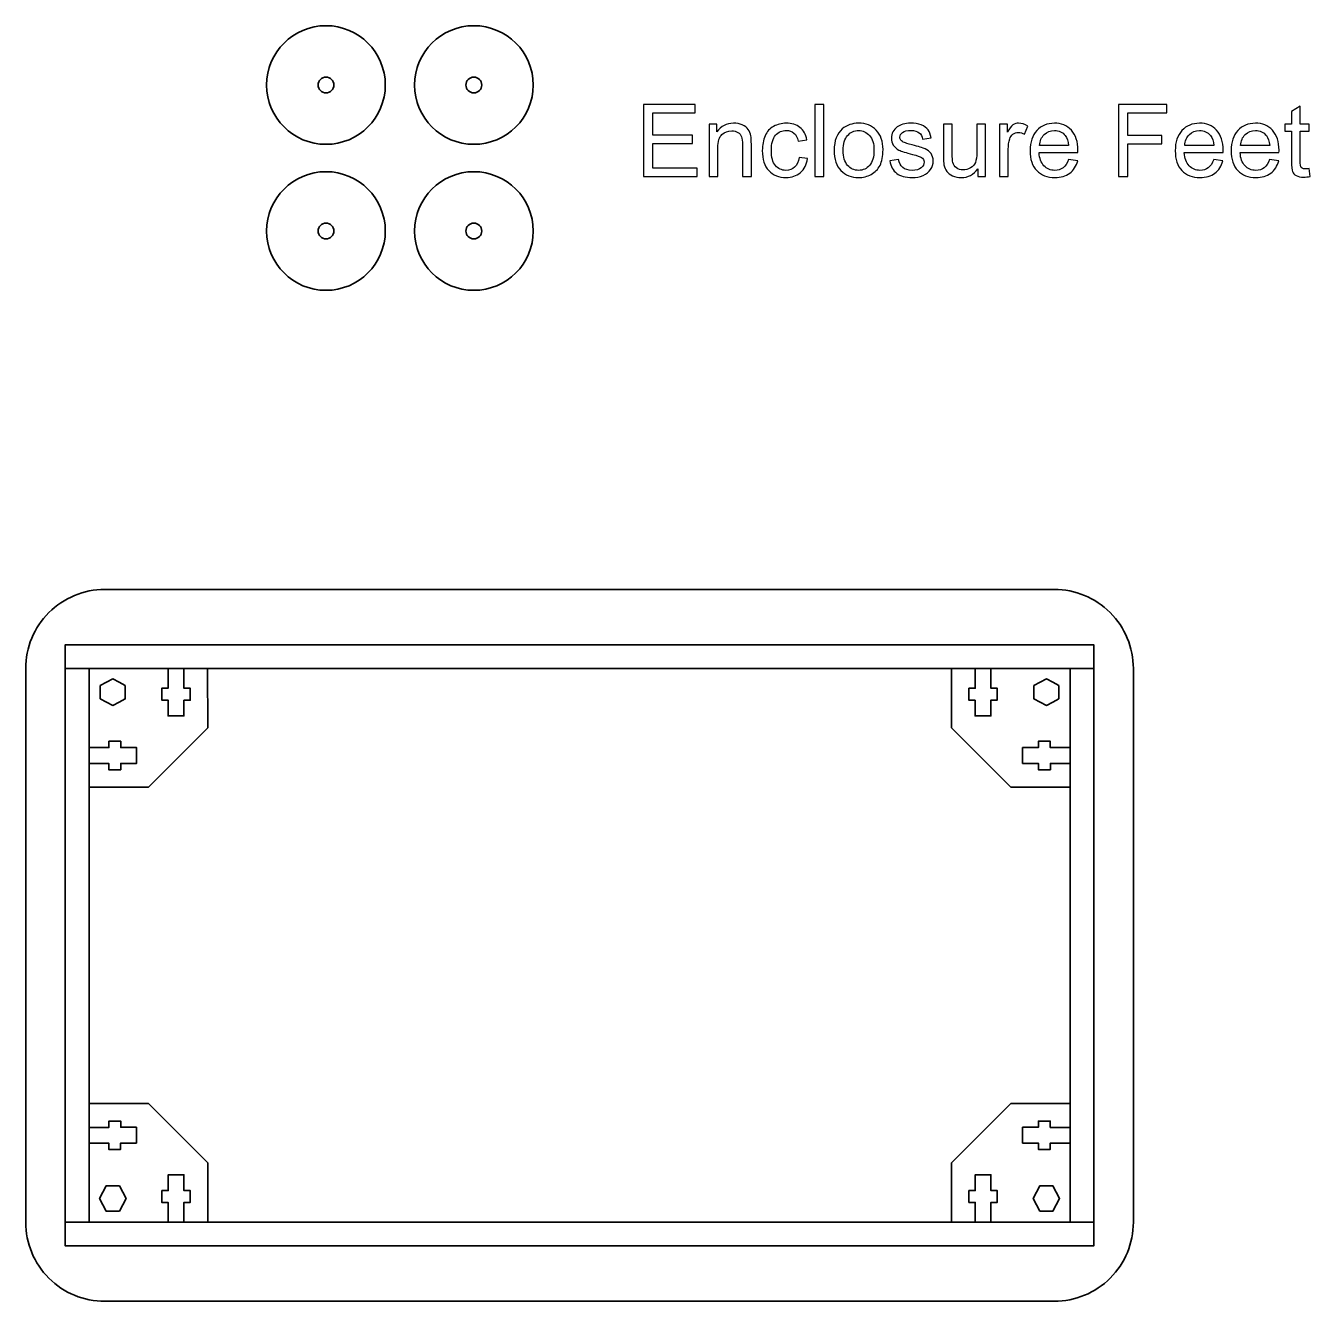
# Model space of a CAD drawing. Header units: centimetres. Extents: x 31 to 203, y -110 to 27.
# Drawn here: x 42.1 to 74.57, y -110.21 to -77.95 of the extents above; entities that cross this region are included whole.
import ezdxf

# ---------------------------------------------------------------- set-up
doc = ezdxf.new("R2010")
doc.units = ezdxf.units.CM
doc.header["$MEASUREMENT"] = 0
doc.layers.add('Layer 1', color=7, linetype='Continuous')

msp = doc.modelspace()

# ---------------------------------------------------------------- linework, layer by layer
at = {"layer": 'Layer 1', "color": 250, "lineweight": 35}
for centre, major_axis in [((49.6864, -79.45347), (0, 1.5)), ((53.4256, -79.45347), (0, 1.5)), ((49.6864, -79.45347), (0, 0.2)), ((53.4256, -79.45347), (0, 0.2)), ((49.6864, -83.14504), (0, 1.5)), ((53.4256, -83.14504), (0, 1.5)), ((49.6864, -83.14504), (0, 0.2)), ((53.4256, -83.14504), (0, 0.2))]:
    msp.add_ellipse(centre, major_axis=major_axis, ratio=1, dxfattribs=at)
at = {"layer": 'Layer 1', "color": 250}
for points, knots in [([(57.70933, -81.7659), (57.70933, -81.7659), (57.70933, -79.94726), (57.70933, -79.94726), (57.70933, -79.94726), (59.02251, -79.94726), (59.02251, -79.94726), (59.02251, -79.94726), (59.02251, -80.16062), (59.02251, -80.16062), (59.02251, -80.16062), (57.95063, -80.16062), (57.95063, -80.16062), (57.95063, -80.16062), (57.95063, -80.71942), (57.95063, -80.71942), (57.95063, -80.71942), (58.95393, -80.71942), (58.95393, -80.71942), (58.95393, -80.71942), (58.95393, -80.93278), (58.95393, -80.93278), (58.95393, -80.93278), (57.95063, -80.93278), (57.95063, -80.93278), (57.95063, -80.93278), (57.95063, -81.55254), (57.95063, -81.55254), (57.95063, -81.55254), (59.06569, -81.55254), (59.06569, -81.55254), (59.06569, -81.55254), (59.06569, -81.7659), (59.06569, -81.7659), (59.06569, -81.7659), (57.70933, -81.7659), (57.70933, -81.7659)], [0, 0, 0, 0, 0.08333333, 0.08333333, 0.08333333, 0.16666667, 0.16666667, 0.16666667, 0.25, 0.25, 0.25, 0.33333333, 0.33333333, 0.33333333, 0.41666667, 0.41666667, 0.41666667, 0.5, 0.5, 0.5, 0.58333333, 0.58333333, 0.58333333, 0.66666667, 0.66666667, 0.66666667, 0.75, 0.75, 0.75, 0.83333333, 0.83333333, 0.83333333, 0.91666667, 0.91666667, 0.91666667, 1, 1, 1, 1]), ([(62.04807, -81.7659), (62.04807, -81.7659), (62.04807, -79.94726), (62.04807, -79.94726), (62.04807, -79.94726), (62.27159, -79.94726), (62.27159, -79.94726), (62.27159, -79.94726), (62.27159, -81.7659), (62.27159, -81.7659), (62.27159, -81.7659), (62.04807, -81.7659), (62.04807, -81.7659)], [0, 0, 0, 0, 0.25, 0.25, 0.25, 0.5, 0.5, 0.5, 0.75, 0.75, 0.75, 1, 1, 1, 1]), ([(69.71759, -81.7659), (69.71759, -81.7659), (69.71759, -79.94726), (69.71759, -79.94726), (69.71759, -79.94726), (70.94441, -79.94726), (70.94441, -79.94726), (70.94441, -79.94726), (70.94441, -80.16062), (70.94441, -80.16062), (70.94441, -80.16062), (69.95889, -80.16062), (69.95889, -80.16062), (69.95889, -80.16062), (69.95889, -80.72704), (69.95889, -80.72704), (69.95889, -80.72704), (70.81233, -80.72704), (70.81233, -80.72704), (70.81233, -80.72704), (70.81233, -80.9404), (70.81233, -80.9404), (70.81233, -80.9404), (69.95889, -80.9404), (69.95889, -80.9404), (69.95889, -80.9404), (69.95889, -81.7659), (69.95889, -81.7659), (69.95889, -81.7659), (69.71759, -81.7659), (69.71759, -81.7659)], [0, 0, 0, 0, 0.1, 0.1, 0.1, 0.2, 0.2, 0.2, 0.3, 0.3, 0.3, 0.4, 0.4, 0.4, 0.5, 0.5, 0.5, 0.6, 0.6, 0.6, 0.7, 0.7, 0.7, 0.8, 0.8, 0.8, 0.9, 0.9, 0.9, 1, 1, 1, 1]), ([(74.53893, -81.56651), (74.53893, -81.56651), (74.56941, -81.76378), (74.56941, -81.76378), (74.50676, -81.77691), (74.45045, -81.78368), (74.40135, -81.78368), (74.32049, -81.78368), (74.25784, -81.77098), (74.21296, -81.74516), (74.16851, -81.71933), (74.13719, -81.68589), (74.11898, -81.64398), (74.10078, -81.60207), (74.09189, -81.51402), (74.09189, -81.37982), (74.09189, -81.37982), (74.09189, -80.62036), (74.09189, -80.62036), (74.09189, -80.62036), (73.92679, -80.62036), (73.92679, -80.62036), (73.92679, -80.62036), (73.92679, -80.44764), (73.92679, -80.44764), (73.92679, -80.44764), (74.09189, -80.44764), (74.09189, -80.44764), (74.09189, -80.44764), (74.09189, -80.12167), (74.09189, -80.12167), (74.09189, -80.12167), (74.31541, -79.98748), (74.31541, -79.98748), (74.31541, -79.98748), (74.31541, -80.44764), (74.31541, -80.44764), (74.31541, -80.44764), (74.53893, -80.44764), (74.53893, -80.44764), (74.53893, -80.44764), (74.53893, -80.62036), (74.53893, -80.62036), (74.53893, -80.62036), (74.31541, -80.62036), (74.31541, -80.62036), (74.31541, -80.62036), (74.31541, -81.39252), (74.31541, -81.39252), (74.31541, -81.45644), (74.31922, -81.49751), (74.32726, -81.51571), (74.33488, -81.53391), (74.34758, -81.54831), (74.36536, -81.55931), (74.38314, -81.5699), (74.40854, -81.5754), (74.44156, -81.5754), (74.46612, -81.5754), (74.49871, -81.57244), (74.53893, -81.56651)], [0, 0, 0, 0, 0.05, 0.05, 0.05, 0.1, 0.1, 0.1, 0.15, 0.15, 0.15, 0.2, 0.2, 0.2, 0.25, 0.25, 0.25, 0.3, 0.3, 0.3, 0.35, 0.35, 0.35, 0.4, 0.4, 0.4, 0.45, 0.45, 0.45, 0.5, 0.5, 0.5, 0.55, 0.55, 0.55, 0.6, 0.6, 0.6, 0.65, 0.65, 0.65, 0.7, 0.7, 0.7, 0.75, 0.75, 0.75, 0.8, 0.8, 0.8, 0.85, 0.85, 0.85, 0.9, 0.9, 0.9, 0.95, 0.95, 0.95, 1, 1, 1, 1]), ([(59.37049, -81.7659), (59.37049, -81.7659), (59.37049, -80.44764), (59.37049, -80.44764), (59.37049, -80.44764), (59.57115, -80.44764), (59.57115, -80.44764), (59.57115, -80.44764), (59.57115, -80.63475), (59.57115, -80.63475), (59.66767, -80.49124), (59.80737, -80.4197), (59.98983, -80.4197), (60.06941, -80.4197), (60.14223, -80.43409), (60.20869, -80.46246), (60.27515, -80.49082), (60.32511, -80.5285), (60.35813, -80.57464), (60.39115, -80.62078), (60.41443, -80.67582), (60.42755, -80.73932), (60.4356, -80.7808), (60.43983, -80.85319), (60.43983, -80.95649), (60.43983, -80.95649), (60.43983, -81.7659), (60.43983, -81.7659), (60.43983, -81.7659), (60.21631, -81.7659), (60.21631, -81.7659), (60.21631, -81.7659), (60.21631, -80.96495), (60.21631, -80.96495), (60.21631, -80.87394), (60.20784, -80.80578), (60.19049, -80.76091), (60.17313, -80.71603), (60.14223, -80.68005), (60.0982, -80.65296), (60.05417, -80.62629), (60.0021, -80.61274), (59.94284, -80.61274), (59.84801, -80.61274), (59.76631, -80.6428), (59.6973, -80.70333), (59.6283, -80.76345), (59.59401, -80.87817), (59.59401, -81.04666), (59.59401, -81.04666), (59.59401, -81.7659), (59.59401, -81.7659), (59.59401, -81.7659), (59.37049, -81.7659), (59.37049, -81.7659)], [0, 0, 0, 0, 0.05555556, 0.05555556, 0.05555556, 0.11111111, 0.11111111, 0.11111111, 0.16666667, 0.16666667, 0.16666667, 0.22222222, 0.22222222, 0.22222222, 0.27777778, 0.27777778, 0.27777778, 0.33333333, 0.33333333, 0.33333333, 0.38888889, 0.38888889, 0.38888889, 0.44444444, 0.44444444, 0.44444444, 0.5, 0.5, 0.5, 0.55555556, 0.55555556, 0.55555556, 0.61111111, 0.61111111, 0.61111111, 0.66666667, 0.66666667, 0.66666667, 0.72222222, 0.72222222, 0.72222222, 0.77777778, 0.77777778, 0.77777778, 0.83333333, 0.83333333, 0.83333333, 0.88888889, 0.88888889, 0.88888889, 0.94444444, 0.94444444, 0.94444444, 1, 1, 1, 1]), ([(61.64421, -81.2833), (61.64421, -81.2833), (61.86265, -81.31378), (61.86265, -81.31378), (61.83852, -81.46406), (61.77756, -81.58133), (61.67892, -81.66642), (61.58029, -81.75151), (61.45879, -81.79384), (61.31528, -81.79384), (61.13536, -81.79384), (60.99058, -81.735), (60.88136, -81.61731), (60.77172, -81.49962), (60.71711, -81.33114), (60.71711, -81.11185), (60.71711, -80.96961), (60.74082, -80.84557), (60.78781, -80.73889), (60.8348, -80.63264), (60.90634, -80.55263), (61.00286, -80.49971), (61.09896, -80.44637), (61.20352, -80.4197), (61.31697, -80.4197), (61.45964, -80.4197), (61.5769, -80.45568), (61.66749, -80.52807), (61.75851, -80.60046), (61.81693, -80.70333), (61.84233, -80.83626), (61.84233, -80.83626), (61.62643, -80.86928), (61.62643, -80.86928), (61.60569, -80.7808), (61.56928, -80.71434), (61.51636, -80.66947), (61.46387, -80.62502), (61.40037, -80.60258), (61.32586, -80.60258), (61.21326, -80.60258), (61.12182, -80.6428), (61.05112, -80.72323), (60.98085, -80.80409), (60.94571, -80.93109), (60.94571, -81.1055), (60.94571, -81.28245), (60.97958, -81.41072), (61.04731, -81.49073), (61.11547, -81.57074), (61.20394, -81.61096), (61.31274, -81.61096), (61.40079, -81.61096), (61.47403, -81.58429), (61.53245, -81.53053), (61.59129, -81.47719), (61.62855, -81.39464), (61.64421, -81.2833)], [0, 0, 0, 0, 0.05263158, 0.05263158, 0.05263158, 0.10526316, 0.10526316, 0.10526316, 0.15789474, 0.15789474, 0.15789474, 0.21052632, 0.21052632, 0.21052632, 0.26315789, 0.26315789, 0.26315789, 0.31578947, 0.31578947, 0.31578947, 0.36842105, 0.36842105, 0.36842105, 0.42105263, 0.42105263, 0.42105263, 0.47368421, 0.47368421, 0.47368421, 0.52631579, 0.52631579, 0.52631579, 0.57894737, 0.57894737, 0.57894737, 0.63157895, 0.63157895, 0.63157895, 0.68421053, 0.68421053, 0.68421053, 0.73684211, 0.73684211, 0.73684211, 0.78947368, 0.78947368, 0.78947368, 0.84210526, 0.84210526, 0.84210526, 0.89473684, 0.89473684, 0.89473684, 0.94736842, 0.94736842, 0.94736842, 1, 1, 1, 1]), ([(62.53363, -81.10677), (62.53363, -80.86335), (62.60136, -80.68301), (62.73725, -80.56575), (62.85028, -80.46838), (62.98871, -80.4197), (63.1517, -80.4197), (63.33246, -80.4197), (63.48063, -80.47897), (63.59577, -80.5975), (63.7105, -80.71561), (63.76807, -80.87944), (63.76807, -81.08814), (63.76807, -81.25748), (63.74267, -81.3904), (63.69187, -81.48735), (63.64107, -81.58429), (63.56699, -81.65964), (63.46962, -81.71341), (63.37268, -81.76717), (63.26642, -81.79384), (63.1517, -81.79384), (62.96712, -81.79384), (62.81811, -81.735), (62.70423, -81.61689), (62.59036, -81.49878), (62.53363, -81.3286), (62.53363, -81.10677)], [0, 0, 0, 0, 0.11111111, 0.11111111, 0.11111111, 0.22222222, 0.22222222, 0.22222222, 0.33333333, 0.33333333, 0.33333333, 0.44444444, 0.44444444, 0.44444444, 0.55555556, 0.55555556, 0.55555556, 0.66666667, 0.66666667, 0.66666667, 0.77777778, 0.77777778, 0.77777778, 0.88888889, 0.88888889, 0.88888889, 1, 1, 1, 1]), ([(63.94121, -81.3722), (63.94121, -81.3722), (64.16219, -81.33664), (64.16219, -81.33664), (64.17447, -81.42512), (64.20918, -81.49285), (64.26591, -81.54026), (64.32263, -81.58725), (64.40222, -81.61096), (64.50382, -81.61096), (64.60669, -81.61096), (64.68289, -81.59022), (64.73284, -81.54831), (64.78237, -81.50682), (64.80735, -81.45771), (64.80735, -81.40141), (64.80735, -81.35103), (64.78491, -81.31124), (64.74046, -81.28245), (64.70914, -81.26256), (64.63294, -81.23758), (64.51186, -81.20668), (64.34846, -81.16561), (64.23543, -81.13005), (64.17193, -81.1), (64.10885, -81.06952), (64.06101, -81.02803), (64.02842, -80.97469), (63.99582, -80.92177), (63.97931, -80.86293), (63.97931, -80.79858), (63.97931, -80.73974), (63.99286, -80.68555), (64.01953, -80.6356), (64.04662, -80.58565), (64.08303, -80.54416), (64.12917, -80.51114), (64.16388, -80.48574), (64.2113, -80.46415), (64.27099, -80.44637), (64.3311, -80.42859), (64.39502, -80.4197), (64.4636, -80.4197), (64.5669, -80.4197), (64.65749, -80.43452), (64.73538, -80.46457), (64.8137, -80.49421), (64.87127, -80.53485), (64.90853, -80.58565), (64.94536, -80.63687), (64.97118, -80.70503), (64.98515, -80.79054), (64.98515, -80.79054), (64.76671, -80.82102), (64.76671, -80.82102), (64.75697, -80.75244), (64.72819, -80.69868), (64.68077, -80.66015), (64.63336, -80.62163), (64.56647, -80.60258), (64.47969, -80.60258), (64.37767, -80.60258), (64.30443, -80.61951), (64.26083, -80.65338), (64.21722, -80.68725), (64.19521, -80.72704), (64.19521, -80.77234), (64.19521, -80.80112), (64.2041, -80.82737), (64.2223, -80.85065), (64.24051, -80.87436), (64.26887, -80.89426), (64.30782, -80.90992), (64.33025, -80.91839), (64.39545, -80.93744), (64.50467, -80.96707), (64.66215, -81.00898), (64.77221, -81.04369), (64.83487, -81.07036), (64.89752, -81.09703), (64.94663, -81.1364), (64.98219, -81.1872), (65.01817, -81.23843), (65.03595, -81.30193), (65.03595, -81.37813), (65.03595, -81.45221), (65.01436, -81.52206), (64.97076, -81.58768), (64.92715, -81.65329), (64.8645, -81.70409), (64.7828, -81.74008), (64.70067, -81.77606), (64.60796, -81.79384), (64.50467, -81.79384), (64.33364, -81.79384), (64.20283, -81.75828), (64.11308, -81.68758), (64.02334, -81.61646), (63.96619, -81.51148), (63.94121, -81.3722)], [0, 0, 0, 0, 0.03030303, 0.03030303, 0.03030303, 0.06060606, 0.06060606, 0.06060606, 0.09090909, 0.09090909, 0.09090909, 0.12121212, 0.12121212, 0.12121212, 0.15151515, 0.15151515, 0.15151515, 0.18181818, 0.18181818, 0.18181818, 0.21212121, 0.21212121, 0.21212121, 0.24242424, 0.24242424, 0.24242424, 0.27272727, 0.27272727, 0.27272727, 0.3030303, 0.3030303, 0.3030303, 0.33333333, 0.33333333, 0.33333333, 0.36363636, 0.36363636, 0.36363636, 0.39393939, 0.39393939, 0.39393939, 0.42424242, 0.42424242, 0.42424242, 0.45454545, 0.45454545, 0.45454545, 0.48484848, 0.48484848, 0.48484848, 0.51515152, 0.51515152, 0.51515152, 0.54545455, 0.54545455, 0.54545455, 0.57575758, 0.57575758, 0.57575758, 0.60606061, 0.60606061, 0.60606061, 0.63636364, 0.63636364, 0.63636364, 0.66666667, 0.66666667, 0.66666667, 0.6969697, 0.6969697, 0.6969697, 0.72727273, 0.72727273, 0.72727273, 0.75757576, 0.75757576, 0.75757576, 0.78787879, 0.78787879, 0.78787879, 0.81818182, 0.81818182, 0.81818182, 0.84848485, 0.84848485, 0.84848485, 0.87878788, 0.87878788, 0.87878788, 0.90909091, 0.90909091, 0.90909091, 0.93939394, 0.93939394, 0.93939394, 0.96969697, 0.96969697, 0.96969697, 1, 1, 1, 1]), ([(66.16117, -81.7659), (66.16117, -81.7659), (66.16117, -81.5699), (66.16117, -81.5699), (66.05872, -81.71933), (65.91987, -81.79384), (65.74419, -81.79384), (65.66672, -81.79384), (65.59433, -81.77902), (65.52702, -81.74939), (65.45971, -81.71933), (65.40975, -81.68208), (65.37716, -81.63721), (65.34456, -81.59191), (65.3217, -81.53688), (65.30858, -81.47168), (65.29969, -81.42766), (65.29503, -81.35823), (65.29503, -81.2634), (65.29503, -81.2634), (65.29503, -80.44764), (65.29503, -80.44764), (65.29503, -80.44764), (65.51855, -80.44764), (65.51855, -80.44764), (65.51855, -80.44764), (65.51855, -81.17704), (65.51855, -81.17704), (65.51855, -81.29346), (65.52321, -81.3722), (65.5321, -81.41242), (65.54607, -81.47126), (65.5757, -81.51698), (65.62142, -81.55042), (65.66672, -81.58387), (65.7226, -81.6008), (65.78948, -81.6008), (65.85637, -81.6008), (65.91902, -81.58387), (65.97744, -81.54958), (66.03586, -81.51529), (66.07735, -81.4683), (66.1019, -81.40945), (66.12603, -81.35061), (66.13831, -81.26467), (66.13831, -81.15249), (66.13831, -81.15249), (66.13831, -80.44764), (66.13831, -80.44764), (66.13831, -80.44764), (66.36183, -80.44764), (66.36183, -80.44764), (66.36183, -80.44764), (66.36183, -81.7659), (66.36183, -81.7659), (66.36183, -81.7659), (66.16117, -81.7659), (66.16117, -81.7659)], [0, 0, 0, 0, 0.05263158, 0.05263158, 0.05263158, 0.10526316, 0.10526316, 0.10526316, 0.15789474, 0.15789474, 0.15789474, 0.21052632, 0.21052632, 0.21052632, 0.26315789, 0.26315789, 0.26315789, 0.31578947, 0.31578947, 0.31578947, 0.36842105, 0.36842105, 0.36842105, 0.42105263, 0.42105263, 0.42105263, 0.47368421, 0.47368421, 0.47368421, 0.52631579, 0.52631579, 0.52631579, 0.57894737, 0.57894737, 0.57894737, 0.63157895, 0.63157895, 0.63157895, 0.68421053, 0.68421053, 0.68421053, 0.73684211, 0.73684211, 0.73684211, 0.78947368, 0.78947368, 0.78947368, 0.84210526, 0.84210526, 0.84210526, 0.89473684, 0.89473684, 0.89473684, 0.94736842, 0.94736842, 0.94736842, 1, 1, 1, 1]), ([(66.71023, -81.7659), (66.71023, -81.7659), (66.71023, -80.44764), (66.71023, -80.44764), (66.71023, -80.44764), (66.91089, -80.44764), (66.91089, -80.44764), (66.91089, -80.44764), (66.91089, -80.64957), (66.91089, -80.64957), (66.96211, -80.55601), (67.00953, -80.49421), (67.05313, -80.46457), (67.09673, -80.43452), (67.14457, -80.4197), (67.19664, -80.4197), (67.27199, -80.4197), (67.34862, -80.44341), (67.42651, -80.4904), (67.42651, -80.4904), (67.34692, -80.69656), (67.34692, -80.69656), (67.29274, -80.66608), (67.23855, -80.65084), (67.18436, -80.65084), (67.13568, -80.65084), (67.09208, -80.66566), (67.05355, -80.69487), (67.01503, -80.72408), (66.98751, -80.76472), (66.971, -80.81679), (66.94603, -80.89595), (66.93375, -80.98273), (66.93375, -81.07714), (66.93375, -81.07714), (66.93375, -81.7659), (66.93375, -81.7659), (66.93375, -81.7659), (66.71023, -81.7659), (66.71023, -81.7659)], [0, 0, 0, 0, 0.07692308, 0.07692308, 0.07692308, 0.15384615, 0.15384615, 0.15384615, 0.23076923, 0.23076923, 0.23076923, 0.30769231, 0.30769231, 0.30769231, 0.38461538, 0.38461538, 0.38461538, 0.46153846, 0.46153846, 0.46153846, 0.53846154, 0.53846154, 0.53846154, 0.61538462, 0.61538462, 0.61538462, 0.69230769, 0.69230769, 0.69230769, 0.76923077, 0.76923077, 0.76923077, 0.84615385, 0.84615385, 0.84615385, 0.92307692, 0.92307692, 0.92307692, 1, 1, 1, 1]), ([(68.45775, -81.33918), (68.45775, -81.33918), (68.68889, -81.36966), (68.68889, -81.36966), (68.65291, -81.50386), (68.5856, -81.60842), (68.48738, -81.6825), (68.38917, -81.75659), (68.26386, -81.79384), (68.11104, -81.79384), (67.91885, -81.79384), (67.76645, -81.73457), (67.65384, -81.61604), (67.54123, -81.49793), (67.48493, -81.33156), (67.48493, -81.11778), (67.48493, -80.8968), (67.54166, -80.72492), (67.65553, -80.603), (67.76941, -80.48066), (67.91715, -80.4197), (68.09876, -80.4197), (68.27445, -80.4197), (68.41796, -80.47939), (68.52929, -80.59919), (68.64063, -80.719), (68.69651, -80.88748), (68.69651, -81.10465), (68.69651, -81.11778), (68.69609, -81.13767), (68.69524, -81.16392), (68.69524, -81.16392), (67.71353, -81.16392), (67.71353, -81.16392), (67.722, -81.30828), (67.76264, -81.41919), (67.8363, -81.49581), (67.90953, -81.57244), (68.0014, -81.61096), (68.11104, -81.61096), (68.19274, -81.61096), (68.26259, -81.58937), (68.32017, -81.54619), (68.37816, -81.50301), (68.42388, -81.43401), (68.45775, -81.33918)], [0, 0, 0, 0, 0.06666667, 0.06666667, 0.06666667, 0.13333333, 0.13333333, 0.13333333, 0.2, 0.2, 0.2, 0.26666667, 0.26666667, 0.26666667, 0.33333333, 0.33333333, 0.33333333, 0.4, 0.4, 0.4, 0.46666667, 0.46666667, 0.46666667, 0.53333333, 0.53333333, 0.53333333, 0.6, 0.6, 0.6, 0.66666667, 0.66666667, 0.66666667, 0.73333333, 0.73333333, 0.73333333, 0.8, 0.8, 0.8, 0.86666667, 0.86666667, 0.86666667, 0.93333333, 0.93333333, 0.93333333, 1, 1, 1, 1]), ([(72.12763, -81.33918), (72.12763, -81.33918), (72.35877, -81.36966), (72.35877, -81.36966), (72.32279, -81.50386), (72.25548, -81.60842), (72.15726, -81.6825), (72.05905, -81.75659), (71.93374, -81.79384), (71.78092, -81.79384), (71.58873, -81.79384), (71.43633, -81.73457), (71.32372, -81.61604), (71.21111, -81.49793), (71.15481, -81.33156), (71.15481, -81.11778), (71.15481, -80.8968), (71.21154, -80.72492), (71.32541, -80.603), (71.43929, -80.48066), (71.58703, -80.4197), (71.76864, -80.4197), (71.94433, -80.4197), (72.08784, -80.47939), (72.19917, -80.59919), (72.31051, -80.719), (72.36639, -80.88748), (72.36639, -81.10465), (72.36639, -81.11778), (72.36597, -81.13767), (72.36512, -81.16392), (72.36512, -81.16392), (71.38341, -81.16392), (71.38341, -81.16392), (71.39188, -81.30828), (71.43252, -81.41919), (71.50618, -81.49581), (71.57941, -81.57244), (71.67128, -81.61096), (71.78092, -81.61096), (71.86262, -81.61096), (71.93247, -81.58937), (71.99005, -81.54619), (72.04804, -81.50301), (72.09376, -81.43401), (72.12763, -81.33918)], [0, 0, 0, 0, 0.06666667, 0.06666667, 0.06666667, 0.13333333, 0.13333333, 0.13333333, 0.2, 0.2, 0.2, 0.26666667, 0.26666667, 0.26666667, 0.33333333, 0.33333333, 0.33333333, 0.4, 0.4, 0.4, 0.46666667, 0.46666667, 0.46666667, 0.53333333, 0.53333333, 0.53333333, 0.6, 0.6, 0.6, 0.66666667, 0.66666667, 0.66666667, 0.73333333, 0.73333333, 0.73333333, 0.8, 0.8, 0.8, 0.86666667, 0.86666667, 0.86666667, 0.93333333, 0.93333333, 0.93333333, 1, 1, 1, 1]), ([(73.54029, -81.33918), (73.54029, -81.33918), (73.77143, -81.36966), (73.77143, -81.36966), (73.73545, -81.50386), (73.66814, -81.60842), (73.56992, -81.6825), (73.47171, -81.75659), (73.3464, -81.79384), (73.19358, -81.79384), (73.00139, -81.79384), (72.84899, -81.73457), (72.73638, -81.61604), (72.62377, -81.49793), (72.56747, -81.33156), (72.56747, -81.11778), (72.56747, -80.8968), (72.6242, -80.72492), (72.73807, -80.603), (72.85195, -80.48066), (72.99969, -80.4197), (73.1813, -80.4197), (73.35699, -80.4197), (73.5005, -80.47939), (73.61183, -80.59919), (73.72317, -80.719), (73.77905, -80.88748), (73.77905, -81.10465), (73.77905, -81.11778), (73.77863, -81.13767), (73.77778, -81.16392), (73.77778, -81.16392), (72.79607, -81.16392), (72.79607, -81.16392), (72.80454, -81.30828), (72.84518, -81.41919), (72.91884, -81.49581), (72.99207, -81.57244), (73.08394, -81.61096), (73.19358, -81.61096), (73.27528, -81.61096), (73.34513, -81.58937), (73.40271, -81.54619), (73.4607, -81.50301), (73.50642, -81.43401), (73.54029, -81.33918)], [0, 0, 0, 0, 0.06666667, 0.06666667, 0.06666667, 0.13333333, 0.13333333, 0.13333333, 0.2, 0.2, 0.2, 0.26666667, 0.26666667, 0.26666667, 0.33333333, 0.33333333, 0.33333333, 0.4, 0.4, 0.4, 0.46666667, 0.46666667, 0.46666667, 0.53333333, 0.53333333, 0.53333333, 0.6, 0.6, 0.6, 0.66666667, 0.66666667, 0.66666667, 0.73333333, 0.73333333, 0.73333333, 0.8, 0.8, 0.8, 0.86666667, 0.86666667, 0.86666667, 0.93333333, 0.93333333, 0.93333333, 1, 1, 1, 1]), ([(62.76223, -81.10719), (62.76223, -81.27568), (62.79906, -81.40183), (62.87272, -81.48523), (62.9468, -81.56905), (63.03951, -81.61096), (63.1517, -81.61096), (63.26261, -81.61096), (63.3549, -81.56905), (63.42898, -81.48481), (63.50264, -81.40056), (63.53947, -81.27229), (63.53947, -81.1), (63.53947, -80.93744), (63.50222, -80.81425), (63.42813, -80.73085), (63.35405, -80.64703), (63.26176, -80.60512), (63.1517, -80.60512), (63.03951, -80.60512), (62.9468, -80.64661), (62.87272, -80.73), (62.79906, -80.8134), (62.76223, -80.93913), (62.76223, -81.10719)], [0, 0, 0, 0, 0.125, 0.125, 0.125, 0.25, 0.25, 0.25, 0.375, 0.375, 0.375, 0.5, 0.5, 0.5, 0.625, 0.625, 0.625, 0.75, 0.75, 0.75, 0.875, 0.875, 0.875, 1, 1, 1, 1]), ([(67.72623, -80.98104), (67.72623, -80.98104), (68.46029, -80.98104), (68.46029, -80.98104), (68.45055, -80.87013), (68.42219, -80.78715), (68.37605, -80.7317), (68.30535, -80.64576), (68.21306, -80.60258), (68.10003, -80.60258), (67.99759, -80.60258), (67.91165, -80.63687), (67.8418, -80.70545), (67.77237, -80.77403), (67.73385, -80.86589), (67.72623, -80.98104)], [0, 0, 0, 0, 0.2, 0.2, 0.2, 0.4, 0.4, 0.4, 0.6, 0.6, 0.6, 0.8, 0.8, 0.8, 1, 1, 1, 1]), ([(71.39611, -80.98104), (71.39611, -80.98104), (72.13017, -80.98104), (72.13017, -80.98104), (72.12043, -80.87013), (72.09207, -80.78715), (72.04593, -80.7317), (71.97523, -80.64576), (71.88294, -80.60258), (71.76991, -80.60258), (71.66747, -80.60258), (71.58153, -80.63687), (71.51168, -80.70545), (71.44225, -80.77403), (71.40373, -80.86589), (71.39611, -80.98104)], [0, 0, 0, 0, 0.2, 0.2, 0.2, 0.4, 0.4, 0.4, 0.6, 0.6, 0.6, 0.8, 0.8, 0.8, 1, 1, 1, 1]), ([(72.80877, -80.98104), (72.80877, -80.98104), (73.54283, -80.98104), (73.54283, -80.98104), (73.53309, -80.87013), (73.50473, -80.78715), (73.45859, -80.7317), (73.38789, -80.64576), (73.2956, -80.60258), (73.18257, -80.60258), (73.08013, -80.60258), (72.99419, -80.63687), (72.92434, -80.70545), (72.85491, -80.77403), (72.81639, -80.86589), (72.80877, -80.98104)], [0, 0, 0, 0, 0.2, 0.2, 0.2, 0.4, 0.4, 0.4, 0.6, 0.6, 0.6, 0.8, 0.8, 0.8, 1, 1, 1, 1])]:
    msp.add_open_spline(points, degree=3, knots=knots, dxfattribs=at)
at = {"layer": 'Layer 1', "lineweight": 35}
msp.add_open_spline([(70.09596, -94.20763), (70.09562, -93.67686), (69.88446, -93.16797), (69.50891, -92.7929), (69.13336, -92.41782), (68.62673, -92.2073), (68.09596, -92.20763), (68.09596, -92.20763), (44.09596, -92.20763), (44.09596, -92.20763), (43.56519, -92.20797), (43.0563, -92.41914), (42.68122, -92.79468), (42.30615, -93.17023), (42.09562, -93.67686), (42.09596, -94.20763), (42.09596, -94.20763), (42.09596, -108.20763), (42.09596, -108.20763), (42.09629, -108.7384), (42.30746, -109.2473), (42.68301, -109.62237), (43.05856, -109.99744), (43.56519, -110.20797), (44.09596, -110.20763), (44.09596, -110.20763), (68.09596, -110.20763), (68.09596, -110.20763), (68.62673, -110.2073), (69.13562, -109.99613), (69.5107, -109.62058), (69.88577, -109.24504), (70.09629, -108.7384), (70.09596, -108.20763), (70.09596, -108.20763), (70.09596, -94.20763), (70.09596, -94.20763)], degree=3, knots=[0, 0, 0, 0, 0.08333333, 0.08333333, 0.08333333, 0.16666667, 0.16666667, 0.16666667, 0.25, 0.25, 0.25, 0.33333333, 0.33333333, 0.33333333, 0.41666667, 0.41666667, 0.41666667, 0.5, 0.5, 0.5, 0.58333333, 0.58333333, 0.58333333, 0.66666667, 0.66666667, 0.66666667, 0.75, 0.75, 0.75, 0.83333333, 0.83333333, 0.83333333, 0.91666667, 0.91666667, 0.91666667, 1, 1, 1, 1], dxfattribs=at)
at = {"layer": 'Layer 1', "color": 240, "lineweight": 35}
for points, knots in [([(43.09706, -94.20793), (43.09706, -94.20793), (69.09706, -94.20793), (69.09706, -94.20793), (69.09706, -94.20793), (69.09706, -93.60794), (69.09706, -93.60794), (69.09706, -93.60794), (43.09706, -93.60794), (43.09706, -93.60794), (43.09706, -93.60794), (43.09706, -94.20793), (43.09706, -94.20793)], [0, 0, 0, 0, 0.25, 0.25, 0.25, 0.5, 0.5, 0.5, 0.75, 0.75, 0.75, 1, 1, 1, 1]), ([(43.09706, -94.20793), (43.09706, -94.20793), (43.69706, -94.20793), (43.69706, -94.20793), (43.69706, -94.20793), (43.69706, -108.20793), (43.69706, -108.20793), (43.69706, -108.20793), (43.09706, -108.20793), (43.09706, -108.20793), (43.09706, -108.20793), (43.09706, -94.20793), (43.09706, -94.20793)], [0, 0, 0, 0, 0.25, 0.25, 0.25, 0.5, 0.5, 0.5, 0.75, 0.75, 0.75, 1, 1, 1, 1]), ([(46.69608, -95.70825), (46.69608, -95.70825), (45.19618, -97.20727), (45.19618, -97.20727), (45.19618, -97.20727), (43.69618, -97.20695), (43.69618, -97.20695), (43.69618, -97.20695), (43.69618, -96.60681), (43.69618, -96.60681), (43.69618, -96.60681), (44.19611, -96.60681), (44.19611, -96.60681), (44.19611, -96.60681), (44.19611, -96.76621), (44.19611, -96.76621), (44.19611, -96.76621), (44.49708, -96.76687), (44.49708, -96.76687), (44.49708, -96.76687), (44.49708, -96.60712), (44.49708, -96.60712), (44.49708, -96.60712), (44.89696, -96.60712), (44.89696, -96.60712), (44.89696, -96.60712), (44.89696, -96.20824), (44.89696, -96.20824), (44.89696, -96.20824), (44.49677, -96.20824), (44.49677, -96.20824), (44.49677, -96.20824), (44.49677, -96.04816), (44.49677, -96.04816), (44.49677, -96.04816), (44.19747, -96.04784), (44.19747, -96.04784), (44.19747, -96.04784), (44.19747, -96.20755), (44.19747, -96.20755), (44.19747, -96.20755), (43.69706, -96.20755), (43.69706, -96.20755), (43.69706, -96.20755), (43.69706, -94.20793), (43.69706, -94.20793), (43.69706, -94.20793), (45.69665, -94.20793), (45.69665, -94.20793), (45.69665, -94.20793), (45.69665, -94.70792), (45.69665, -94.70792), (45.69665, -94.70792), (45.53689, -94.70792), (45.53689, -94.70792), (45.53689, -94.70792), (45.53689, -95.00724), (45.53689, -95.00724), (45.53689, -95.00724), (45.69663, -95.00724), (45.69663, -95.00724), (45.69663, -95.00724), (45.69663, -95.4071), (45.69663, -95.4071), (45.69663, -95.4071), (46.09682, -95.4071), (46.09682, -95.4071), (46.09682, -95.4071), (46.09682, -95.00823), (46.09682, -95.00823), (46.09682, -95.00823), (46.25621, -95.00823), (46.25621, -95.00823), (46.25621, -95.00823), (46.25621, -94.70824), (46.25621, -94.70824), (46.25621, -94.70824), (46.09614, -94.70824), (46.09614, -94.70824), (46.09614, -94.70824), (46.09614, -94.20849), (46.09614, -94.20849), (46.09614, -94.20849), (46.69559, -94.20849), (46.69559, -94.20849), (46.69559, -94.20849), (46.69608, -95.70825), (46.69608, -95.70825)], [0, 0, 0, 0, 0.03448276, 0.03448276, 0.03448276, 0.06896552, 0.06896552, 0.06896552, 0.10344828, 0.10344828, 0.10344828, 0.13793103, 0.13793103, 0.13793103, 0.17241379, 0.17241379, 0.17241379, 0.20689655, 0.20689655, 0.20689655, 0.24137931, 0.24137931, 0.24137931, 0.27586207, 0.27586207, 0.27586207, 0.31034483, 0.31034483, 0.31034483, 0.34482759, 0.34482759, 0.34482759, 0.37931034, 0.37931034, 0.37931034, 0.4137931, 0.4137931, 0.4137931, 0.44827586, 0.44827586, 0.44827586, 0.48275862, 0.48275862, 0.48275862, 0.51724138, 0.51724138, 0.51724138, 0.55172414, 0.55172414, 0.55172414, 0.5862069, 0.5862069, 0.5862069, 0.62068966, 0.62068966, 0.62068966, 0.65517241, 0.65517241, 0.65517241, 0.68965517, 0.68965517, 0.68965517, 0.72413793, 0.72413793, 0.72413793, 0.75862069, 0.75862069, 0.75862069, 0.79310345, 0.79310345, 0.79310345, 0.82758621, 0.82758621, 0.82758621, 0.86206897, 0.86206897, 0.86206897, 0.89655172, 0.89655172, 0.89655172, 0.93103448, 0.93103448, 0.93103448, 0.96551724, 0.96551724, 0.96551724, 1, 1, 1, 1]), ([(43.97906, -94.97513), (43.97906, -94.97513), (44.13751, -95.05888), (44.13751, -95.05888), (44.13751, -95.05888), (44.29596, -95.14263), (44.29596, -95.14263), (44.29596, -95.14263), (44.45441, -95.05888), (44.45441, -95.05888), (44.45441, -95.05888), (44.61286, -94.97513), (44.61286, -94.97513), (44.61286, -94.97513), (44.61286, -94.80763), (44.61286, -94.80763), (44.61286, -94.80763), (44.61286, -94.64013), (44.61286, -94.64013), (44.61286, -94.64013), (44.45441, -94.55638), (44.45441, -94.55638), (44.45441, -94.55638), (44.29596, -94.47263), (44.29596, -94.47263), (44.29596, -94.47263), (44.13751, -94.55638), (44.13751, -94.55638), (44.13751, -94.55638), (43.97906, -94.64013), (43.97906, -94.64013), (43.97906, -94.64013), (43.97906, -94.80763), (43.97906, -94.80763), (43.97906, -94.80763), (43.97906, -94.97513), (43.97906, -94.97513)], [0, 0, 0, 0, 0.08333333, 0.08333333, 0.08333333, 0.16666667, 0.16666667, 0.16666667, 0.25, 0.25, 0.25, 0.33333333, 0.33333333, 0.33333333, 0.41666667, 0.41666667, 0.41666667, 0.5, 0.5, 0.5, 0.58333333, 0.58333333, 0.58333333, 0.66666667, 0.66666667, 0.66666667, 0.75, 0.75, 0.75, 0.83333333, 0.83333333, 0.83333333, 0.91666667, 0.91666667, 0.91666667, 1, 1, 1, 1]), ([(43.97906, -94.97513), (43.97906, -94.97513), (44.13751, -95.05888), (44.13751, -95.05888), (44.13751, -95.05888), (44.29596, -95.14263), (44.29596, -95.14263), (44.29596, -95.14263), (44.45441, -95.05888), (44.45441, -95.05888), (44.45441, -95.05888), (44.61286, -94.97513), (44.61286, -94.97513), (44.61286, -94.97513), (44.61286, -94.80763), (44.61286, -94.80763), (44.61286, -94.80763), (44.61286, -94.64013), (44.61286, -94.64013), (44.61286, -94.64013), (44.45441, -94.55638), (44.45441, -94.55638), (44.45441, -94.55638), (44.29596, -94.47263), (44.29596, -94.47263), (44.29596, -94.47263), (44.13751, -94.55638), (44.13751, -94.55638), (44.13751, -94.55638), (43.97906, -94.64013), (43.97906, -94.64013), (43.97906, -94.64013), (43.97906, -94.80763), (43.97906, -94.80763), (43.97906, -94.80763), (43.97906, -94.97513), (43.97906, -94.97513)], [0, 0, 0, 0, 0.08333333, 0.08333333, 0.08333333, 0.16666667, 0.16666667, 0.16666667, 0.25, 0.25, 0.25, 0.33333333, 0.33333333, 0.33333333, 0.41666667, 0.41666667, 0.41666667, 0.5, 0.5, 0.5, 0.58333333, 0.58333333, 0.58333333, 0.66666667, 0.66666667, 0.66666667, 0.75, 0.75, 0.75, 0.83333333, 0.83333333, 0.83333333, 0.91666667, 0.91666667, 0.91666667, 1, 1, 1, 1]), ([(65.49804, -95.70825), (65.49804, -95.70825), (66.99794, -97.20727), (66.99794, -97.20727), (66.99794, -97.20727), (68.49794, -97.20695), (68.49794, -97.20695), (68.49794, -97.20695), (68.49794, -96.60681), (68.49794, -96.60681), (68.49794, -96.60681), (67.99801, -96.60681), (67.99801, -96.60681), (67.99801, -96.60681), (67.99801, -96.76621), (67.99801, -96.76621), (67.99801, -96.76621), (67.69704, -96.76687), (67.69704, -96.76687), (67.69704, -96.76687), (67.69704, -96.60712), (67.69704, -96.60712), (67.69704, -96.60712), (67.29716, -96.60712), (67.29716, -96.60712), (67.29716, -96.60712), (67.29716, -96.20824), (67.29716, -96.20824), (67.29716, -96.20824), (67.69735, -96.20824), (67.69735, -96.20824), (67.69735, -96.20824), (67.69735, -96.04816), (67.69735, -96.04816), (67.69735, -96.04816), (67.99665, -96.04784), (67.99665, -96.04784), (67.99665, -96.04784), (67.99665, -96.20755), (67.99665, -96.20755), (67.99665, -96.20755), (68.49706, -96.20755), (68.49706, -96.20755), (68.49706, -96.20755), (68.49706, -94.20793), (68.49706, -94.20793), (68.49706, -94.20793), (66.49747, -94.20793), (66.49747, -94.20793), (66.49747, -94.20793), (66.49747, -94.70792), (66.49747, -94.70792), (66.49747, -94.70792), (66.65723, -94.70792), (66.65723, -94.70792), (66.65723, -94.70792), (66.65723, -95.00724), (66.65723, -95.00724), (66.65723, -95.00724), (66.49749, -95.00724), (66.49749, -95.00724), (66.49749, -95.00724), (66.49749, -95.4071), (66.49749, -95.4071), (66.49749, -95.4071), (66.0973, -95.4071), (66.0973, -95.4071), (66.0973, -95.4071), (66.0973, -95.00823), (66.0973, -95.00823), (66.0973, -95.00823), (65.93791, -95.00823), (65.93791, -95.00823), (65.93791, -95.00823), (65.93791, -94.70824), (65.93791, -94.70824), (65.93791, -94.70824), (66.09798, -94.70824), (66.09798, -94.70824), (66.09798, -94.70824), (66.09798, -94.20849), (66.09798, -94.20849), (66.09798, -94.20849), (65.49853, -94.20849), (65.49853, -94.20849), (65.49853, -94.20849), (65.49804, -95.70825), (65.49804, -95.70825)], [0, 0, 0, 0, 0.03448276, 0.03448276, 0.03448276, 0.06896552, 0.06896552, 0.06896552, 0.10344828, 0.10344828, 0.10344828, 0.13793103, 0.13793103, 0.13793103, 0.17241379, 0.17241379, 0.17241379, 0.20689655, 0.20689655, 0.20689655, 0.24137931, 0.24137931, 0.24137931, 0.27586207, 0.27586207, 0.27586207, 0.31034483, 0.31034483, 0.31034483, 0.34482759, 0.34482759, 0.34482759, 0.37931034, 0.37931034, 0.37931034, 0.4137931, 0.4137931, 0.4137931, 0.44827586, 0.44827586, 0.44827586, 0.48275862, 0.48275862, 0.48275862, 0.51724138, 0.51724138, 0.51724138, 0.55172414, 0.55172414, 0.55172414, 0.5862069, 0.5862069, 0.5862069, 0.62068966, 0.62068966, 0.62068966, 0.65517241, 0.65517241, 0.65517241, 0.68965517, 0.68965517, 0.68965517, 0.72413793, 0.72413793, 0.72413793, 0.75862069, 0.75862069, 0.75862069, 0.79310345, 0.79310345, 0.79310345, 0.82758621, 0.82758621, 0.82758621, 0.86206897, 0.86206897, 0.86206897, 0.89655172, 0.89655172, 0.89655172, 0.93103448, 0.93103448, 0.93103448, 0.96551724, 0.96551724, 0.96551724, 1, 1, 1, 1]), ([(68.21506, -94.97513), (68.21506, -94.97513), (68.05661, -95.05888), (68.05661, -95.05888), (68.05661, -95.05888), (67.89816, -95.14263), (67.89816, -95.14263), (67.89816, -95.14263), (67.73971, -95.05888), (67.73971, -95.05888), (67.73971, -95.05888), (67.58126, -94.97513), (67.58126, -94.97513), (67.58126, -94.97513), (67.58126, -94.80763), (67.58126, -94.80763), (67.58126, -94.80763), (67.58126, -94.64013), (67.58126, -94.64013), (67.58126, -94.64013), (67.73971, -94.55638), (67.73971, -94.55638), (67.73971, -94.55638), (67.89816, -94.47263), (67.89816, -94.47263), (67.89816, -94.47263), (68.05661, -94.55638), (68.05661, -94.55638), (68.05661, -94.55638), (68.21506, -94.64013), (68.21506, -94.64013), (68.21506, -94.64013), (68.21506, -94.80763), (68.21506, -94.80763), (68.21506, -94.80763), (68.21506, -94.97513), (68.21506, -94.97513)], [0, 0, 0, 0, 0.08333333, 0.08333333, 0.08333333, 0.16666667, 0.16666667, 0.16666667, 0.25, 0.25, 0.25, 0.33333333, 0.33333333, 0.33333333, 0.41666667, 0.41666667, 0.41666667, 0.5, 0.5, 0.5, 0.58333333, 0.58333333, 0.58333333, 0.66666667, 0.66666667, 0.66666667, 0.75, 0.75, 0.75, 0.83333333, 0.83333333, 0.83333333, 0.91666667, 0.91666667, 0.91666667, 1, 1, 1, 1]), ([(68.21506, -94.97513), (68.21506, -94.97513), (68.05661, -95.05888), (68.05661, -95.05888), (68.05661, -95.05888), (67.89816, -95.14263), (67.89816, -95.14263), (67.89816, -95.14263), (67.73971, -95.05888), (67.73971, -95.05888), (67.73971, -95.05888), (67.58126, -94.97513), (67.58126, -94.97513), (67.58126, -94.97513), (67.58126, -94.80763), (67.58126, -94.80763), (67.58126, -94.80763), (67.58126, -94.64013), (67.58126, -94.64013), (67.58126, -94.64013), (67.73971, -94.55638), (67.73971, -94.55638), (67.73971, -94.55638), (67.89816, -94.47263), (67.89816, -94.47263), (67.89816, -94.47263), (68.05661, -94.55638), (68.05661, -94.55638), (68.05661, -94.55638), (68.21506, -94.64013), (68.21506, -94.64013), (68.21506, -94.64013), (68.21506, -94.80763), (68.21506, -94.80763), (68.21506, -94.80763), (68.21506, -94.97513), (68.21506, -94.97513)], [0, 0, 0, 0, 0.08333333, 0.08333333, 0.08333333, 0.16666667, 0.16666667, 0.16666667, 0.25, 0.25, 0.25, 0.33333333, 0.33333333, 0.33333333, 0.41666667, 0.41666667, 0.41666667, 0.5, 0.5, 0.5, 0.58333333, 0.58333333, 0.58333333, 0.66666667, 0.66666667, 0.66666667, 0.75, 0.75, 0.75, 0.83333333, 0.83333333, 0.83333333, 0.91666667, 0.91666667, 0.91666667, 1, 1, 1, 1]), ([(68.49706, -94.20793), (68.49706, -94.20793), (69.09706, -94.20793), (69.09706, -94.20793), (69.09706, -94.20793), (69.09706, -108.20793), (69.09706, -108.20793), (69.09706, -108.20793), (68.49706, -108.20793), (68.49706, -108.20793), (68.49706, -108.20793), (68.49706, -94.20793), (68.49706, -94.20793)], [0, 0, 0, 0, 0.25, 0.25, 0.25, 0.5, 0.5, 0.5, 0.75, 0.75, 0.75, 1, 1, 1, 1]), ([(45.19738, -105.20891), (45.19738, -105.20891), (46.6964, -106.70881), (46.6964, -106.70881), (46.6964, -106.70881), (46.69608, -108.20881), (46.69608, -108.20881), (46.69608, -108.20881), (46.09594, -108.20881), (46.09594, -108.20881), (46.09594, -108.20881), (46.09594, -107.70888), (46.09594, -107.70888), (46.09594, -107.70888), (46.25534, -107.70888), (46.25534, -107.70888), (46.25534, -107.70888), (46.256, -107.40791), (46.256, -107.40791), (46.256, -107.40791), (46.09625, -107.40791), (46.09625, -107.40791), (46.09625, -107.40791), (46.09625, -107.00803), (46.09625, -107.00803), (46.09625, -107.00803), (45.69737, -107.00803), (45.69737, -107.00803), (45.69737, -107.00803), (45.69737, -107.40822), (45.69737, -107.40822), (45.69737, -107.40822), (45.53729, -107.40822), (45.53729, -107.40822), (45.53729, -107.40822), (45.53697, -107.70752), (45.53697, -107.70752), (45.53697, -107.70752), (45.69668, -107.70752), (45.69668, -107.70752), (45.69668, -107.70752), (45.69668, -108.20793), (45.69668, -108.20793), (45.69668, -108.20793), (43.69706, -108.20793), (43.69706, -108.20793), (43.69706, -108.20793), (43.69706, -106.20834), (43.69706, -106.20834), (43.69706, -106.20834), (44.19705, -106.20834), (44.19705, -106.20834), (44.19705, -106.20834), (44.19705, -106.3681), (44.19705, -106.3681), (44.19705, -106.3681), (44.49637, -106.3681), (44.49637, -106.3681), (44.49637, -106.3681), (44.49637, -106.20836), (44.49637, -106.20836), (44.49637, -106.20836), (44.89623, -106.20836), (44.89623, -106.20836), (44.89623, -106.20836), (44.89623, -105.80817), (44.89623, -105.80817), (44.89623, -105.80817), (44.49736, -105.80817), (44.49736, -105.80817), (44.49736, -105.80817), (44.49736, -105.64878), (44.49736, -105.64878), (44.49736, -105.64878), (44.19737, -105.64878), (44.19737, -105.64878), (44.19737, -105.64878), (44.19737, -105.80885), (44.19737, -105.80885), (44.19737, -105.80885), (43.69762, -105.80885), (43.69762, -105.80885), (43.69762, -105.80885), (43.69762, -105.2094), (43.69762, -105.2094), (43.69762, -105.2094), (45.19738, -105.20891), (45.19738, -105.20891)], [0, 0, 0, 0, 0.03448276, 0.03448276, 0.03448276, 0.06896552, 0.06896552, 0.06896552, 0.10344828, 0.10344828, 0.10344828, 0.13793103, 0.13793103, 0.13793103, 0.17241379, 0.17241379, 0.17241379, 0.20689655, 0.20689655, 0.20689655, 0.24137931, 0.24137931, 0.24137931, 0.27586207, 0.27586207, 0.27586207, 0.31034483, 0.31034483, 0.31034483, 0.34482759, 0.34482759, 0.34482759, 0.37931034, 0.37931034, 0.37931034, 0.4137931, 0.4137931, 0.4137931, 0.44827586, 0.44827586, 0.44827586, 0.48275862, 0.48275862, 0.48275862, 0.51724138, 0.51724138, 0.51724138, 0.55172414, 0.55172414, 0.55172414, 0.5862069, 0.5862069, 0.5862069, 0.62068966, 0.62068966, 0.62068966, 0.65517241, 0.65517241, 0.65517241, 0.68965517, 0.68965517, 0.68965517, 0.72413793, 0.72413793, 0.72413793, 0.75862069, 0.75862069, 0.75862069, 0.79310345, 0.79310345, 0.79310345, 0.82758621, 0.82758621, 0.82758621, 0.86206897, 0.86206897, 0.86206897, 0.89655172, 0.89655172, 0.89655172, 0.93103448, 0.93103448, 0.93103448, 0.96551724, 0.96551724, 0.96551724, 1, 1, 1, 1]), ([(66.99674, -105.20891), (66.99674, -105.20891), (65.49772, -106.70881), (65.49772, -106.70881), (65.49772, -106.70881), (65.49804, -108.20881), (65.49804, -108.20881), (65.49804, -108.20881), (66.09818, -108.20881), (66.09818, -108.20881), (66.09818, -108.20881), (66.09818, -107.70888), (66.09818, -107.70888), (66.09818, -107.70888), (65.93878, -107.70888), (65.93878, -107.70888), (65.93878, -107.70888), (65.93812, -107.40791), (65.93812, -107.40791), (65.93812, -107.40791), (66.09787, -107.40791), (66.09787, -107.40791), (66.09787, -107.40791), (66.09787, -107.00803), (66.09787, -107.00803), (66.09787, -107.00803), (66.49675, -107.00803), (66.49675, -107.00803), (66.49675, -107.00803), (66.49675, -107.40822), (66.49675, -107.40822), (66.49675, -107.40822), (66.65683, -107.40822), (66.65683, -107.40822), (66.65683, -107.40822), (66.65715, -107.70752), (66.65715, -107.70752), (66.65715, -107.70752), (66.49744, -107.70752), (66.49744, -107.70752), (66.49744, -107.70752), (66.49744, -108.20793), (66.49744, -108.20793), (66.49744, -108.20793), (68.49706, -108.20793), (68.49706, -108.20793), (68.49706, -108.20793), (68.49706, -106.20834), (68.49706, -106.20834), (68.49706, -106.20834), (67.99707, -106.20834), (67.99707, -106.20834), (67.99707, -106.20834), (67.99707, -106.3681), (67.99707, -106.3681), (67.99707, -106.3681), (67.69775, -106.3681), (67.69775, -106.3681), (67.69775, -106.3681), (67.69775, -106.20836), (67.69775, -106.20836), (67.69775, -106.20836), (67.29789, -106.20836), (67.29789, -106.20836), (67.29789, -106.20836), (67.29789, -105.80817), (67.29789, -105.80817), (67.29789, -105.80817), (67.69676, -105.80817), (67.69676, -105.80817), (67.69676, -105.80817), (67.69676, -105.64878), (67.69676, -105.64878), (67.69676, -105.64878), (67.99675, -105.64878), (67.99675, -105.64878), (67.99675, -105.64878), (67.99675, -105.80885), (67.99675, -105.80885), (67.99675, -105.80885), (68.4965, -105.80885), (68.4965, -105.80885), (68.4965, -105.80885), (68.4965, -105.2094), (68.4965, -105.2094), (68.4965, -105.2094), (66.99674, -105.20891), (66.99674, -105.20891)], [0, 0, 0, 0, 0.03448276, 0.03448276, 0.03448276, 0.06896552, 0.06896552, 0.06896552, 0.10344828, 0.10344828, 0.10344828, 0.13793103, 0.13793103, 0.13793103, 0.17241379, 0.17241379, 0.17241379, 0.20689655, 0.20689655, 0.20689655, 0.24137931, 0.24137931, 0.24137931, 0.27586207, 0.27586207, 0.27586207, 0.31034483, 0.31034483, 0.31034483, 0.34482759, 0.34482759, 0.34482759, 0.37931034, 0.37931034, 0.37931034, 0.4137931, 0.4137931, 0.4137931, 0.44827586, 0.44827586, 0.44827586, 0.48275862, 0.48275862, 0.48275862, 0.51724138, 0.51724138, 0.51724138, 0.55172414, 0.55172414, 0.55172414, 0.5862069, 0.5862069, 0.5862069, 0.62068966, 0.62068966, 0.62068966, 0.65517241, 0.65517241, 0.65517241, 0.68965517, 0.68965517, 0.68965517, 0.72413793, 0.72413793, 0.72413793, 0.75862069, 0.75862069, 0.75862069, 0.79310345, 0.79310345, 0.79310345, 0.82758621, 0.82758621, 0.82758621, 0.86206897, 0.86206897, 0.86206897, 0.89655172, 0.89655172, 0.89655172, 0.93103448, 0.93103448, 0.93103448, 0.96551724, 0.96551724, 0.96551724, 1, 1, 1, 1]), ([(44.46426, -107.92593), (44.46426, -107.92593), (44.54801, -107.76748), (44.54801, -107.76748), (44.54801, -107.76748), (44.63176, -107.60903), (44.63176, -107.60903), (44.63176, -107.60903), (44.54801, -107.45058), (44.54801, -107.45058), (44.54801, -107.45058), (44.46426, -107.29213), (44.46426, -107.29213), (44.46426, -107.29213), (44.29676, -107.29213), (44.29676, -107.29213), (44.29676, -107.29213), (44.12926, -107.29213), (44.12926, -107.29213), (44.12926, -107.29213), (44.04551, -107.45058), (44.04551, -107.45058), (44.04551, -107.45058), (43.96176, -107.60903), (43.96176, -107.60903), (43.96176, -107.60903), (44.04551, -107.76748), (44.04551, -107.76748), (44.04551, -107.76748), (44.12926, -107.92593), (44.12926, -107.92593), (44.12926, -107.92593), (44.29676, -107.92593), (44.29676, -107.92593), (44.29676, -107.92593), (44.46426, -107.92593), (44.46426, -107.92593)], [0, 0, 0, 0, 0.08333333, 0.08333333, 0.08333333, 0.16666667, 0.16666667, 0.16666667, 0.25, 0.25, 0.25, 0.33333333, 0.33333333, 0.33333333, 0.41666667, 0.41666667, 0.41666667, 0.5, 0.5, 0.5, 0.58333333, 0.58333333, 0.58333333, 0.66666667, 0.66666667, 0.66666667, 0.75, 0.75, 0.75, 0.83333333, 0.83333333, 0.83333333, 0.91666667, 0.91666667, 0.91666667, 1, 1, 1, 1]), ([(44.46426, -107.92593), (44.46426, -107.92593), (44.54801, -107.76748), (44.54801, -107.76748), (44.54801, -107.76748), (44.63176, -107.60903), (44.63176, -107.60903), (44.63176, -107.60903), (44.54801, -107.45058), (44.54801, -107.45058), (44.54801, -107.45058), (44.46426, -107.29213), (44.46426, -107.29213), (44.46426, -107.29213), (44.29676, -107.29213), (44.29676, -107.29213), (44.29676, -107.29213), (44.12926, -107.29213), (44.12926, -107.29213), (44.12926, -107.29213), (44.04551, -107.45058), (44.04551, -107.45058), (44.04551, -107.45058), (43.96176, -107.60903), (43.96176, -107.60903), (43.96176, -107.60903), (44.04551, -107.76748), (44.04551, -107.76748), (44.04551, -107.76748), (44.12926, -107.92593), (44.12926, -107.92593), (44.12926, -107.92593), (44.29676, -107.92593), (44.29676, -107.92593), (44.29676, -107.92593), (44.46426, -107.92593), (44.46426, -107.92593)], [0, 0, 0, 0, 0.08333333, 0.08333333, 0.08333333, 0.16666667, 0.16666667, 0.16666667, 0.25, 0.25, 0.25, 0.33333333, 0.33333333, 0.33333333, 0.41666667, 0.41666667, 0.41666667, 0.5, 0.5, 0.5, 0.58333333, 0.58333333, 0.58333333, 0.66666667, 0.66666667, 0.66666667, 0.75, 0.75, 0.75, 0.83333333, 0.83333333, 0.83333333, 0.91666667, 0.91666667, 0.91666667, 1, 1, 1, 1]), ([(67.72986, -107.92593), (67.72986, -107.92593), (67.64611, -107.76748), (67.64611, -107.76748), (67.64611, -107.76748), (67.56236, -107.60903), (67.56236, -107.60903), (67.56236, -107.60903), (67.64611, -107.45058), (67.64611, -107.45058), (67.64611, -107.45058), (67.72986, -107.29213), (67.72986, -107.29213), (67.72986, -107.29213), (67.89736, -107.29213), (67.89736, -107.29213), (67.89736, -107.29213), (68.06486, -107.29213), (68.06486, -107.29213), (68.06486, -107.29213), (68.14861, -107.45058), (68.14861, -107.45058), (68.14861, -107.45058), (68.23236, -107.60903), (68.23236, -107.60903), (68.23236, -107.60903), (68.14861, -107.76748), (68.14861, -107.76748), (68.14861, -107.76748), (68.06486, -107.92593), (68.06486, -107.92593), (68.06486, -107.92593), (67.89736, -107.92593), (67.89736, -107.92593), (67.89736, -107.92593), (67.72986, -107.92593), (67.72986, -107.92593)], [0, 0, 0, 0, 0.08333333, 0.08333333, 0.08333333, 0.16666667, 0.16666667, 0.16666667, 0.25, 0.25, 0.25, 0.33333333, 0.33333333, 0.33333333, 0.41666667, 0.41666667, 0.41666667, 0.5, 0.5, 0.5, 0.58333333, 0.58333333, 0.58333333, 0.66666667, 0.66666667, 0.66666667, 0.75, 0.75, 0.75, 0.83333333, 0.83333333, 0.83333333, 0.91666667, 0.91666667, 0.91666667, 1, 1, 1, 1]), ([(67.72986, -107.92593), (67.72986, -107.92593), (67.64611, -107.76748), (67.64611, -107.76748), (67.64611, -107.76748), (67.56236, -107.60903), (67.56236, -107.60903), (67.56236, -107.60903), (67.64611, -107.45058), (67.64611, -107.45058), (67.64611, -107.45058), (67.72986, -107.29213), (67.72986, -107.29213), (67.72986, -107.29213), (67.89736, -107.29213), (67.89736, -107.29213), (67.89736, -107.29213), (68.06486, -107.29213), (68.06486, -107.29213), (68.06486, -107.29213), (68.14861, -107.45058), (68.14861, -107.45058), (68.14861, -107.45058), (68.23236, -107.60903), (68.23236, -107.60903), (68.23236, -107.60903), (68.14861, -107.76748), (68.14861, -107.76748), (68.14861, -107.76748), (68.06486, -107.92593), (68.06486, -107.92593), (68.06486, -107.92593), (67.89736, -107.92593), (67.89736, -107.92593), (67.89736, -107.92593), (67.72986, -107.92593), (67.72986, -107.92593)], [0, 0, 0, 0, 0.08333333, 0.08333333, 0.08333333, 0.16666667, 0.16666667, 0.16666667, 0.25, 0.25, 0.25, 0.33333333, 0.33333333, 0.33333333, 0.41666667, 0.41666667, 0.41666667, 0.5, 0.5, 0.5, 0.58333333, 0.58333333, 0.58333333, 0.66666667, 0.66666667, 0.66666667, 0.75, 0.75, 0.75, 0.83333333, 0.83333333, 0.83333333, 0.91666667, 0.91666667, 0.91666667, 1, 1, 1, 1]), ([(43.09706, -108.20793), (43.09706, -108.20793), (69.09706, -108.20793), (69.09706, -108.20793), (69.09706, -108.20793), (69.09706, -108.80793), (69.09706, -108.80793), (69.09706, -108.80793), (43.09706, -108.80793), (43.09706, -108.80793), (43.09706, -108.80793), (43.09706, -108.20793), (43.09706, -108.20793)], [0, 0, 0, 0, 0.25, 0.25, 0.25, 0.5, 0.5, 0.5, 0.75, 0.75, 0.75, 1, 1, 1, 1])]:
    msp.add_open_spline(points, degree=3, knots=knots, dxfattribs=at)

doc.saveas('drawing.dxf')
